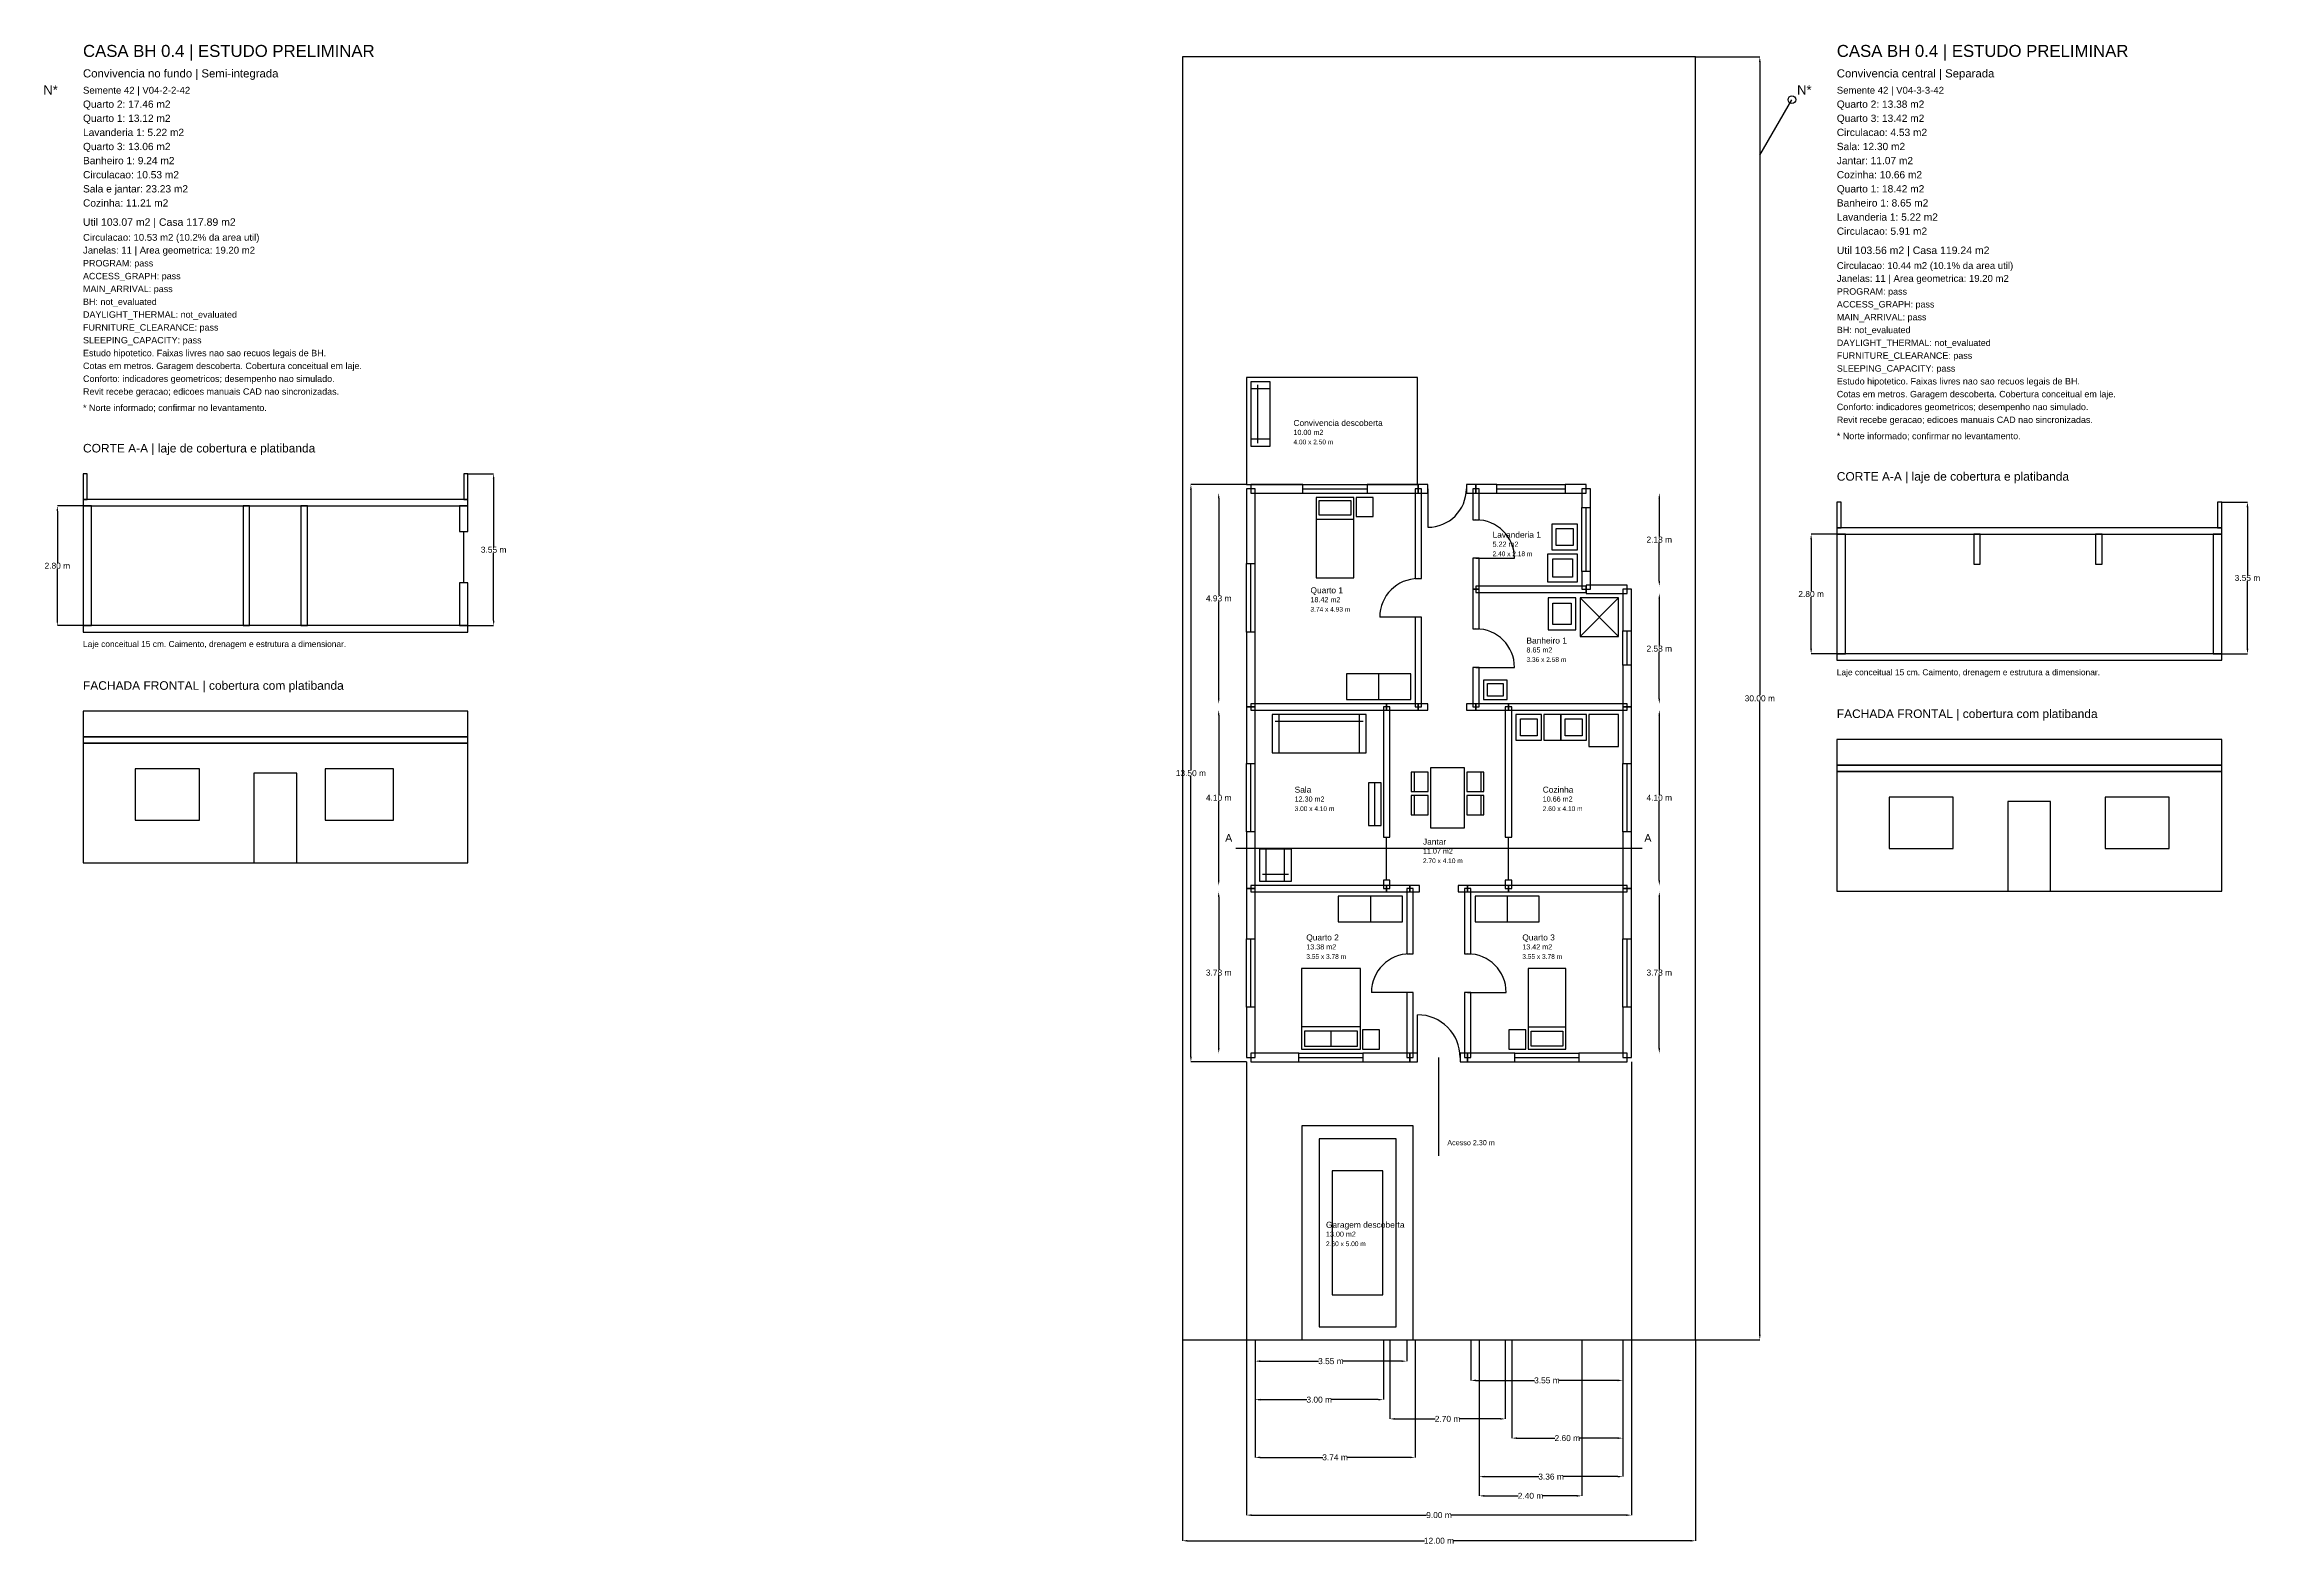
# Model space of a CAD drawing. Header units: millimetres. Extents: x -138 to 107186, y -4909 to 30295.
# Drawn here: x 55395 to 107186, y -4909 to 30295 of the extents above; entities that cross this region are included whole.
import ezdxf

# ---------------------------------------------------------------- set-up
doc = ezdxf.new("R2010")
doc.units = ezdxf.units.MM
doc.header["$MEASUREMENT"] = 0
for name, color, linetype in [('CASA_ACESSO', 4, 'Continuous'), ('CASA_COBERTURA', 2, 'Continuous'), ('CASA_COTAS', 6, 'Continuous'), ('CASA_ESTUDO', 8, 'Continuous'), ('CASA_EXTERNO', 3, 'Continuous'), ('CASA_JANELAS', 4, 'Continuous'), ('CASA_LOTE', 8, 'Continuous'), ('CASA_MOVEIS', 3, 'Continuous'), ('CASA_PAREDES', 7, 'Continuous'), ('CASA_PORTAS', 2, 'Continuous'), ('CASA_TEXTOS', 7, 'Continuous')]:
    doc.layers.add(name, color=color, linetype=linetype)
doc.styles.get("Standard").update_dxf_attribs({"font": 'arial.ttf'})
doc.dimstyles.get("Standard").update_dxf_attribs({"dimtxt": 0.18, "dimasz": 0.18, "dimexe": 0.18, "dimexo": 0.0625, "dimgap": 0.09, "dimtad": 0, "dimtih": 1, "dimtoh": 1, "dimdec": 4, "dimzin": 0, "dimdsep": 46, "dimtxsty": 'Standard', "dimcen": 0.09, "dimadec": 0, "dimazin": 0, "dimtfac": 1, "dimtdec": 4, "dimtofl": 0, "dimtmove": 0, "dimatfit": 3, "dimfxl": 1, "dimtolj": 1, "dimtzin": 0, "dimarcsym": 0})

# ---------------------------------------------------------------- blocks, each defined once
blk = doc.blocks.new('*D33')
at = {"layer": 'CASA_COTAS', "color": 0, "lineweight": -2, "transparency": 16777216}
for p, q in [((56300, 19500), (55700, 19500)), ((55700, 19380), (55700, 18172)), ((55700, 16820), (55700, 18028)), ((56300, 16700), (55700, 16700))]:
    blk.add_line(p, q, dxfattribs=at)
at = {"layer": 'CASA_COTAS', "color": 0, "transparency": 16777216}
for points in [[(55680, 19380), (55720, 19380), (55700, 19500)], [(55680, 16820), (55720, 16820), (55700, 16700)]]:
    blk.add_solid(points, dxfattribs=at)
at = {"layer": 'Defpoints', "color": 0, "transparency": 16777216}
for p in [(55700, 19500), (56300, 19500), (56300, 16700)]:
    blk.add_point(p, dxfattribs=at)
at = {"layer": 'CASA_COTAS', "color": 0, "transparency": 16777216, "insert": (55700, 18100), "char_height": 140, "attachment_point": 5}
blk.add_mtext('\\A1;2.80 m', dxfattribs=at)
blk = doc.blocks.new('*D34')
at = {"layer": 'CASA_COTAS', "color": 0, "lineweight": -2, "transparency": 16777216}
for p, q in [((65300, 20250), (65900, 20250)), ((65900, 20130), (65900, 18547)), ((65900, 16820), (65900, 18403)), ((65300, 16700), (65900, 16700))]:
    blk.add_line(p, q, dxfattribs=at)
at = {"layer": 'CASA_COTAS', "color": 0, "transparency": 16777216}
for points in [[(65880, 20130), (65920, 20130), (65900, 20250)], [(65880, 16820), (65920, 16820), (65900, 16700)]]:
    blk.add_solid(points, dxfattribs=at)
at = {"layer": 'Defpoints', "color": 0, "transparency": 16777216}
for p in [(65300, 20250), (65900, 20250), (65300, 16700)]:
    blk.add_point(p, dxfattribs=at)
at = {"layer": 'CASA_COTAS', "color": 0, "transparency": 16777216, "insert": (65900, 18475), "char_height": 140, "attachment_point": 5}
blk.add_mtext('\\A1;3.55 m', dxfattribs=at)
blk = doc.blocks.new('*D35')
at = {"layer": 'CASA_COTAS', "color": 0, "lineweight": -2, "transparency": 16777216}
for p, q in [((82850, 10475), (82850, 10475)), ((82850, 10355), (82850, 8659)), ((82850, 6820), (82850, 8516)), ((82850, 6700), (82850, 6700))]:
    blk.add_line(p, q, dxfattribs=at)
at = {"layer": 'CASA_COTAS', "color": 0, "transparency": 16777216}
for points in [[(82830, 10355), (82870, 10355), (82850, 10475)], [(82830, 6820), (82870, 6820), (82850, 6700)]]:
    blk.add_solid(points, dxfattribs=at)
at = {"layer": 'Defpoints', "color": 0, "transparency": 16777216}
for p in [(82850, 10475), (82850, 10475), (82850, 6700)]:
    blk.add_point(p, dxfattribs=at)
at = {"layer": 'CASA_COTAS', "color": 0, "transparency": 16777216, "insert": (82850, 8587), "char_height": 140, "attachment_point": 5}
blk.add_mtext('\\A1;3.78 m', dxfattribs=at)
blk = doc.blocks.new('*D36')
at = {"layer": 'CASA_COTAS', "color": 0, "lineweight": -2, "transparency": 16777216}
for p, q in [((93150, 10475), (93150, 10475)), ((93150, 10355), (93150, 8659)), ((93150, 6820), (93150, 8516)), ((93150, 6700), (93150, 6700))]:
    blk.add_line(p, q, dxfattribs=at)
at = {"layer": 'CASA_COTAS', "color": 0, "transparency": 16777216}
for points in [[(93130, 10355), (93170, 10355), (93150, 10475)], [(93130, 6820), (93170, 6820), (93150, 6700)]]:
    blk.add_solid(points, dxfattribs=at)
at = {"layer": 'Defpoints', "color": 0, "transparency": 16777216}
for p in [(93150, 10475), (93150, 10475), (93150, 6700)]:
    blk.add_point(p, dxfattribs=at)
at = {"layer": 'CASA_COTAS', "color": 0, "transparency": 16777216, "insert": (93150, 8587), "char_height": 140, "attachment_point": 5}
blk.add_mtext('\\A1;3.78 m', dxfattribs=at)
blk = doc.blocks.new('*D37')
at = {"layer": 'CASA_COTAS', "color": 0, "lineweight": -2, "transparency": 16777216}
for p, q in [((82850, 14725), (82850, 14725)), ((82850, 14605), (82850, 12747)), ((82850, 10745), (82850, 12603)), ((82850, 10625), (82850, 10625))]:
    blk.add_line(p, q, dxfattribs=at)
at = {"layer": 'CASA_COTAS', "color": 0, "transparency": 16777216}
for points in [[(82830, 14605), (82870, 14605), (82850, 14725)], [(82830, 10745), (82870, 10745), (82850, 10625)]]:
    blk.add_solid(points, dxfattribs=at)
at = {"layer": 'Defpoints', "color": 0, "transparency": 16777216}
for p in [(82850, 14725), (82850, 14725), (82850, 10625)]:
    blk.add_point(p, dxfattribs=at)
at = {"layer": 'CASA_COTAS', "color": 0, "transparency": 16777216, "insert": (82850, 12675), "char_height": 140, "attachment_point": 5}
blk.add_mtext('\\A1;4.10 m', dxfattribs=at)
blk = doc.blocks.new('*D38')
at = {"layer": 'CASA_COTAS', "color": 0, "lineweight": -2, "transparency": 16777216}
for p, q in [((93150, 14725), (93150, 14725)), ((93150, 14605), (93150, 12747)), ((93150, 10745), (93150, 12603)), ((93150, 10625), (93150, 10625))]:
    blk.add_line(p, q, dxfattribs=at)
at = {"layer": 'CASA_COTAS', "color": 0, "transparency": 16777216}
for points in [[(93130, 14605), (93170, 14605), (93150, 14725)], [(93130, 10745), (93170, 10745), (93150, 10625)]]:
    blk.add_solid(points, dxfattribs=at)
at = {"layer": 'Defpoints', "color": 0, "transparency": 16777216}
for p in [(93150, 14725), (93150, 14725), (93150, 10625)]:
    blk.add_point(p, dxfattribs=at)
at = {"layer": 'CASA_COTAS', "color": 0, "transparency": 16777216, "insert": (93150, 12675), "char_height": 140, "attachment_point": 5}
blk.add_mtext('\\A1;4.10 m', dxfattribs=at)
blk = doc.blocks.new('*D39')
at = {"layer": 'CASA_COTAS', "color": 0, "lineweight": -2, "transparency": 16777216}
for p, q in [((93150, 14725), (93150, 14725)), ((93150, 14605), (93150, 12747)), ((93150, 10745), (93150, 12603)), ((93150, 10625), (93150, 10625))]:
    blk.add_line(p, q, dxfattribs=at)
at = {"layer": 'CASA_COTAS', "color": 0, "transparency": 16777216}
for points in [[(93130, 14605), (93170, 14605), (93150, 14725)], [(93130, 10745), (93170, 10745), (93150, 10625)]]:
    blk.add_solid(points, dxfattribs=at)
at = {"layer": 'Defpoints', "color": 0, "transparency": 16777216}
for p in [(93150, 14725), (93150, 14725), (93150, 10625)]:
    blk.add_point(p, dxfattribs=at)
at = {"layer": 'CASA_COTAS', "color": 0, "transparency": 16777216, "insert": (93150, 12675), "char_height": 140, "attachment_point": 5}
blk.add_mtext('\\A1;4.10 m', dxfattribs=at)
blk = doc.blocks.new('*D40')
at = {"layer": 'CASA_COTAS', "color": 0, "lineweight": -2, "transparency": 16777216}
for p, q in [((82850, 19800), (82850, 19800)), ((82850, 19680), (82850, 17409)), ((82850, 14995), (82850, 17266)), ((82850, 14875), (82850, 14875))]:
    blk.add_line(p, q, dxfattribs=at)
at = {"layer": 'CASA_COTAS', "color": 0, "transparency": 16777216}
for points in [[(82830, 19680), (82870, 19680), (82850, 19800)], [(82830, 14995), (82870, 14995), (82850, 14875)]]:
    blk.add_solid(points, dxfattribs=at)
at = {"layer": 'Defpoints', "color": 0, "transparency": 16777216}
for p in [(82850, 19800), (82850, 19800), (82850, 14875)]:
    blk.add_point(p, dxfattribs=at)
at = {"layer": 'CASA_COTAS', "color": 0, "transparency": 16777216, "insert": (82850, 17337), "char_height": 140, "attachment_point": 5}
blk.add_mtext('\\A1;4.93 m', dxfattribs=at)
blk = doc.blocks.new('*D41')
at = {"layer": 'CASA_COTAS', "color": 0, "lineweight": -2, "transparency": 16777216}
for p, q in [((93150, 17450), (93150, 17450)), ((93150, 17330), (93150, 16234)), ((93150, 14995), (93150, 16091)), ((93150, 14875), (93150, 14875))]:
    blk.add_line(p, q, dxfattribs=at)
at = {"layer": 'CASA_COTAS', "color": 0, "transparency": 16777216}
for points in [[(93130, 17330), (93170, 17330), (93150, 17450)], [(93130, 14995), (93170, 14995), (93150, 14875)]]:
    blk.add_solid(points, dxfattribs=at)
at = {"layer": 'Defpoints', "color": 0, "transparency": 16777216}
for p in [(93150, 17450), (93150, 17450), (93150, 14875)]:
    blk.add_point(p, dxfattribs=at)
at = {"layer": 'CASA_COTAS', "color": 0, "transparency": 16777216, "insert": (93150, 16162), "char_height": 140, "attachment_point": 5}
blk.add_mtext('\\A1;2.58 m', dxfattribs=at)
blk = doc.blocks.new('*D42')
at = {"layer": 'CASA_COTAS', "color": 0, "lineweight": -2, "transparency": 16777216}
for p, q in [((93150, 19800), (93150, 19800)), ((93150, 19680), (93150, 18784)), ((93150, 17745), (93150, 18641)), ((93150, 17625), (93150, 17625))]:
    blk.add_line(p, q, dxfattribs=at)
at = {"layer": 'CASA_COTAS', "color": 0, "transparency": 16777216}
for points in [[(93130, 19680), (93170, 19680), (93150, 19800)], [(93130, 17745), (93170, 17745), (93150, 17625)]]:
    blk.add_solid(points, dxfattribs=at)
at = {"layer": 'Defpoints', "color": 0, "transparency": 16777216}
for p in [(93150, 19800), (93150, 19800), (93150, 17625)]:
    blk.add_point(p, dxfattribs=at)
at = {"layer": 'CASA_COTAS', "color": 0, "transparency": 16777216, "insert": (93150, 18712), "char_height": 140, "attachment_point": 5}
blk.add_mtext('\\A1;2.18 m', dxfattribs=at)
blk = doc.blocks.new('*D43')
at = {"layer": 'CASA_COTAS', "color": 0, "lineweight": -2, "transparency": 16777216}
for p, q in [((83700, 0), (83700, -500)), ((83820, -500), (85184, -500)), ((87125, -500), (85761, -500)), ((87245, 0), (87245, -500))]:
    blk.add_line(p, q, dxfattribs=at)
at = {"layer": 'CASA_COTAS', "color": 0, "transparency": 16777216}
for points in [[(83820, -480), (83820, -520), (83700, -500)], [(87125, -480), (87125, -520), (87245, -500)]]:
    blk.add_solid(points, dxfattribs=at)
at = {"layer": 'Defpoints', "color": 0, "transparency": 16777216}
for p in [(83700, 0), (87245, 0), (87245, -500)]:
    blk.add_point(p, dxfattribs=at)
at = {"layer": 'CASA_COTAS', "color": 0, "transparency": 16777216, "insert": (85473, -500), "char_height": 140, "attachment_point": 5}
blk.add_mtext('\\A1;3.55 m', dxfattribs=at)
blk = doc.blocks.new('*D44')
at = {"layer": 'CASA_COTAS', "color": 0, "lineweight": -2, "transparency": 16777216}
for p, q in [((88745, 0), (88745, -950)), ((92300, 0), (92300, -950)), ((88865, -950), (90234, -950)), ((92180, -950), (90811, -950))]:
    blk.add_line(p, q, dxfattribs=at)
at = {"layer": 'CASA_COTAS', "color": 0, "transparency": 16777216}
for points in [[(88865, -930), (88865, -970), (88745, -950)], [(92180, -930), (92180, -970), (92300, -950)]]:
    blk.add_solid(points, dxfattribs=at)
at = {"layer": 'Defpoints', "color": 0, "transparency": 16777216}
for p in [(88745, 0), (92300, 0), (92300, -950)]:
    blk.add_point(p, dxfattribs=at)
at = {"layer": 'CASA_COTAS', "color": 0, "transparency": 16777216, "insert": (90523, -950), "char_height": 140, "attachment_point": 5}
blk.add_mtext('\\A1;3.55 m', dxfattribs=at)
blk = doc.blocks.new('*D45')
at = {"layer": 'CASA_COTAS', "color": 0, "lineweight": -2, "transparency": 16777216}
for p, q in [((83700, 0), (83700, -1400)), ((86700, 0), (86700, -1400)), ((83820, -1400), (84911, -1400)), ((86580, -1400), (85489, -1400))]:
    blk.add_line(p, q, dxfattribs=at)
at = {"layer": 'CASA_COTAS', "color": 0, "transparency": 16777216}
for points in [[(83820, -1380), (83820, -1420), (83700, -1400)], [(86580, -1380), (86580, -1420), (86700, -1400)]]:
    blk.add_solid(points, dxfattribs=at)
at = {"layer": 'Defpoints', "color": 0, "transparency": 16777216}
for p in [(83700, 0), (86700, 0), (86700, -1400)]:
    blk.add_point(p, dxfattribs=at)
at = {"layer": 'CASA_COTAS', "color": 0, "transparency": 16777216, "insert": (85200, -1400), "char_height": 140, "attachment_point": 5}
blk.add_mtext('\\A1;3.00 m', dxfattribs=at)
blk = doc.blocks.new('*D46')
at = {"layer": 'CASA_COTAS', "color": 0, "lineweight": -2, "transparency": 16777216}
for p, q in [((86850, 0), (86850, -1850)), ((89550, 0), (89550, -1850)), ((86970, -1850), (87910, -1850)), ((89430, -1850), (88490, -1850))]:
    blk.add_line(p, q, dxfattribs=at)
at = {"layer": 'CASA_COTAS', "color": 0, "transparency": 16777216}
for points in [[(86970, -1830), (86970, -1870), (86850, -1850)], [(89430, -1830), (89430, -1870), (89550, -1850)]]:
    blk.add_solid(points, dxfattribs=at)
at = {"layer": 'Defpoints', "color": 0, "transparency": 16777216}
for p in [(86850, 0), (89550, 0), (89550, -1850)]:
    blk.add_point(p, dxfattribs=at)
at = {"layer": 'CASA_COTAS', "color": 0, "transparency": 16777216, "insert": (88200, -1850), "char_height": 140, "attachment_point": 5}
blk.add_mtext('\\A1;2.70 m', dxfattribs=at)
blk = doc.blocks.new('*D47')
at = {"layer": 'CASA_COTAS', "color": 0, "lineweight": -2, "transparency": 16777216}
for p, q in [((89700, 0), (89700, -2300)), ((92300, 0), (92300, -2300)), ((89820, -2300), (90710, -2300)), ((92180, -2300), (91290, -2300))]:
    blk.add_line(p, q, dxfattribs=at)
at = {"layer": 'CASA_COTAS', "color": 0, "transparency": 16777216}
for points in [[(89820, -2280), (89820, -2320), (89700, -2300)], [(92180, -2280), (92180, -2320), (92300, -2300)]]:
    blk.add_solid(points, dxfattribs=at)
at = {"layer": 'Defpoints', "color": 0, "transparency": 16777216}
for p in [(89700, 0), (92300, 0), (92300, -2300)]:
    blk.add_point(p, dxfattribs=at)
at = {"layer": 'CASA_COTAS', "color": 0, "transparency": 16777216, "insert": (91000, -2300), "char_height": 140, "attachment_point": 5}
blk.add_mtext('\\A1;2.60 m', dxfattribs=at)
blk = doc.blocks.new('*D48')
at = {"layer": 'CASA_COTAS', "color": 0, "lineweight": -2, "transparency": 16777216}
for p, q in [((83700, 0), (83700, -2750)), ((87440, 0), (87440, -2750)), ((83820, -2750), (85281, -2750)), ((87320, -2750), (85859, -2750))]:
    blk.add_line(p, q, dxfattribs=at)
at = {"layer": 'CASA_COTAS', "color": 0, "transparency": 16777216}
for points in [[(83820, -2730), (83820, -2770), (83700, -2750)], [(87320, -2730), (87320, -2770), (87440, -2750)]]:
    blk.add_solid(points, dxfattribs=at)
at = {"layer": 'Defpoints', "color": 0, "transparency": 16777216}
for p in [(83700, 0), (87440, 0), (87440, -2750)]:
    blk.add_point(p, dxfattribs=at)
at = {"layer": 'CASA_COTAS', "color": 0, "transparency": 16777216, "insert": (85570, -2750), "char_height": 140, "attachment_point": 5}
blk.add_mtext('\\A1;3.74 m', dxfattribs=at)
blk = doc.blocks.new('*D49')
at = {"layer": 'CASA_COTAS', "color": 0, "lineweight": -2, "transparency": 16777216}
for p, q in [((88940, 0), (88940, -3200)), ((92300, 0), (92300, -3200)), ((89060, -3200), (90331, -3200)), ((92180, -3200), (90909, -3200))]:
    blk.add_line(p, q, dxfattribs=at)
at = {"layer": 'CASA_COTAS', "color": 0, "transparency": 16777216}
for points in [[(89060, -3180), (89060, -3220), (88940, -3200)], [(92180, -3180), (92180, -3220), (92300, -3200)]]:
    blk.add_solid(points, dxfattribs=at)
at = {"layer": 'Defpoints', "color": 0, "transparency": 16777216}
for p in [(88940, 0), (92300, 0), (92300, -3200)]:
    blk.add_point(p, dxfattribs=at)
at = {"layer": 'CASA_COTAS', "color": 0, "transparency": 16777216, "insert": (90620, -3200), "char_height": 140, "attachment_point": 5}
blk.add_mtext('\\A1;3.36 m', dxfattribs=at)
blk = doc.blocks.new('*D50')
at = {"layer": 'CASA_COTAS', "color": 0, "lineweight": -2, "transparency": 16777216}
for p, q in [((88940, 0), (88940, -3650)), ((91340, 0), (91340, -3650)), ((89060, -3650), (89850, -3650)), ((91220, -3650), (90430, -3650))]:
    blk.add_line(p, q, dxfattribs=at)
at = {"layer": 'CASA_COTAS', "color": 0, "transparency": 16777216}
for points in [[(89060, -3630), (89060, -3670), (88940, -3650)], [(91220, -3630), (91220, -3670), (91340, -3650)]]:
    blk.add_solid(points, dxfattribs=at)
at = {"layer": 'Defpoints', "color": 0, "transparency": 16777216}
for p in [(88940, 0), (91340, 0), (91340, -3650)]:
    blk.add_point(p, dxfattribs=at)
at = {"layer": 'CASA_COTAS', "color": 0, "transparency": 16777216, "insert": (90140, -3650), "char_height": 140, "attachment_point": 5}
blk.add_mtext('\\A1;2.40 m', dxfattribs=at)
blk = doc.blocks.new('*D51')
at = {"layer": 'CASA_COTAS', "color": 0, "lineweight": -2, "transparency": 16777216}
for p, q in [((83500, 6500), (83500, -4100)), ((92500, 6500), (92500, -4100)), ((83620, -4100), (87711, -4100)), ((92380, -4100), (88289, -4100))]:
    blk.add_line(p, q, dxfattribs=at)
at = {"layer": 'CASA_COTAS', "color": 0, "transparency": 16777216}
for points in [[(83620, -4080), (83620, -4120), (83500, -4100)], [(92380, -4080), (92380, -4120), (92500, -4100)]]:
    blk.add_solid(points, dxfattribs=at)
at = {"layer": 'Defpoints', "color": 0, "transparency": 16777216}
for p in [(83500, 6500), (92500, 6500), (92500, -4100)]:
    blk.add_point(p, dxfattribs=at)
at = {"layer": 'CASA_COTAS', "color": 0, "transparency": 16777216, "insert": (88000, -4100), "char_height": 140, "attachment_point": 5}
blk.add_mtext('\\A1;9.00 m', dxfattribs=at)
blk = doc.blocks.new('*D52')
at = {"layer": 'CASA_COTAS', "color": 0, "lineweight": -2, "transparency": 16777216}
for p, q in [((83500, 20000), (82200, 20000)), ((82200, 19880), (82200, 13322)), ((82200, 6620), (82200, 13178)), ((83500, 6500), (82200, 6500))]:
    blk.add_line(p, q, dxfattribs=at)
at = {"layer": 'CASA_COTAS', "color": 0, "transparency": 16777216}
for points in [[(82180, 19880), (82220, 19880), (82200, 20000)], [(82180, 6620), (82220, 6620), (82200, 6500)]]:
    blk.add_solid(points, dxfattribs=at)
at = {"layer": 'Defpoints', "color": 0, "transparency": 16777216}
for p in [(82200, 20000), (83500, 20000), (83500, 6500)]:
    blk.add_point(p, dxfattribs=at)
at = {"layer": 'CASA_COTAS', "color": 0, "transparency": 16777216, "insert": (82200, 13250), "char_height": 140, "attachment_point": 5}
blk.add_mtext('\\A1;13.50 m', dxfattribs=at)
blk = doc.blocks.new('*D53')
at = {"layer": 'CASA_COTAS', "color": 0, "lineweight": -2, "transparency": 16777216}
for p, q in [((82000, 0), (82000, -4700)), ((94000, 0), (94000, -4700)), ((82120, -4700), (87664, -4700)), ((93880, -4700), (88336, -4700))]:
    blk.add_line(p, q, dxfattribs=at)
at = {"layer": 'CASA_COTAS', "color": 0, "transparency": 16777216}
for points in [[(82120, -4680), (82120, -4720), (82000, -4700)], [(93880, -4680), (93880, -4720), (94000, -4700)]]:
    blk.add_solid(points, dxfattribs=at)
at = {"layer": 'Defpoints', "color": 0, "transparency": 16777216}
for p in [(82000, 0), (94000, 0), (94000, -4700)]:
    blk.add_point(p, dxfattribs=at)
at = {"layer": 'CASA_COTAS', "color": 0, "transparency": 16777216, "insert": (88000, -4700), "char_height": 140, "attachment_point": 5}
blk.add_mtext('\\A1;12.00 m', dxfattribs=at)
blk = doc.blocks.new('*D54')
at = {"layer": 'CASA_COTAS', "color": 0, "lineweight": -2, "transparency": 16777216}
for p, q in [((94000, 30000), (95500, 30000)), ((95500, 29880), (95500, 15072)), ((95500, 120), (95500, 14928)), ((94000, 0), (95500, 0))]:
    blk.add_line(p, q, dxfattribs=at)
at = {"layer": 'CASA_COTAS', "color": 0, "transparency": 16777216}
for points in [[(95480, 29880), (95520, 29880), (95500, 30000)], [(95480, 120), (95520, 120), (95500, 0)]]:
    blk.add_solid(points, dxfattribs=at)
at = {"layer": 'Defpoints', "color": 0, "transparency": 16777216}
for p in [(94000, 30000), (95500, 30000), (94000, 0)]:
    blk.add_point(p, dxfattribs=at)
at = {"layer": 'CASA_COTAS', "color": 0, "transparency": 16777216, "insert": (95500, 15000), "char_height": 140, "attachment_point": 5}
blk.add_mtext('\\A1;30.00 m', dxfattribs=at)
blk = doc.blocks.new('*D55')
at = {"layer": 'CASA_COTAS', "color": 0, "lineweight": -2, "transparency": 16777216}
for p, q in [((97300, 18840), (96700, 18840)), ((96700, 18720), (96700, 17512)), ((96700, 16160), (96700, 17368)), ((97300, 16040), (96700, 16040))]:
    blk.add_line(p, q, dxfattribs=at)
at = {"layer": 'CASA_COTAS', "color": 0, "transparency": 16777216}
for points in [[(96680, 18720), (96720, 18720), (96700, 18840)], [(96680, 16160), (96720, 16160), (96700, 16040)]]:
    blk.add_solid(points, dxfattribs=at)
at = {"layer": 'Defpoints', "color": 0, "transparency": 16777216}
for p in [(96700, 18840), (97300, 18840), (97300, 16040)]:
    blk.add_point(p, dxfattribs=at)
at = {"layer": 'CASA_COTAS', "color": 0, "transparency": 16777216, "insert": (96700, 17440), "char_height": 140, "attachment_point": 5}
blk.add_mtext('\\A1;2.80 m', dxfattribs=at)
blk = doc.blocks.new('*D56')
at = {"layer": 'CASA_COTAS', "color": 0, "lineweight": -2, "transparency": 16777216}
for p, q in [((106300, 19590), (106900, 19590)), ((106900, 19470), (106900, 17887)), ((106900, 16160), (106900, 17743)), ((106300, 16040), (106900, 16040))]:
    blk.add_line(p, q, dxfattribs=at)
at = {"layer": 'CASA_COTAS', "color": 0, "transparency": 16777216}
for points in [[(106880, 19470), (106920, 19470), (106900, 19590)], [(106880, 16160), (106920, 16160), (106900, 16040)]]:
    blk.add_solid(points, dxfattribs=at)
at = {"layer": 'Defpoints', "color": 0, "transparency": 16777216}
for p in [(106300, 19590), (106900, 19590), (106300, 16040)]:
    blk.add_point(p, dxfattribs=at)
at = {"layer": 'CASA_COTAS', "color": 0, "transparency": 16777216, "insert": (106900, 17815), "char_height": 140, "attachment_point": 5}
blk.add_mtext('\\A1;3.55 m', dxfattribs=at)

msp = doc.modelspace()

# ---------------------------------------------------------------- linework, layer by layer
at = {"layer": 'CASA_ACESSO'}
msp.add_lwpolyline([(87995.189, 4300), (87995.189, 5900), (87995.189, 5900), (87995.189, 6600)], dxfattribs=at)
at = {"layer": 'CASA_COBERTURA'}
for points in [[(56300, 19650), (56400, 19650), (56400, 20250), (56300, 20250)], [(65200, 19650), (65300, 19650), (65300, 20250), (65200, 20250)], [(56300, 19500), (65300, 19500), (65300, 19650), (56300, 19650)], [(97300, 18990), (97400, 18990), (97400, 19590), (97300, 19590)], [(106200, 18990), (106300, 18990), (106300, 19590), (106200, 19590)], [(97300, 18840), (106300, 18840), (106300, 18990), (97300, 18990)], [(56300, 14100), (65300, 14100), (65300, 14700), (56300, 14700)], [(56300, 13950), (65300, 13950), (65300, 14100), (56300, 14100)], [(97300, 13440), (106300, 13440), (106300, 14040), (97300, 14040)], [(97300, 13290), (106300, 13290), (106300, 13440), (97300, 13440)]]:
    msp.add_lwpolyline(points, close=True, dxfattribs=at)
at = {"layer": 'CASA_ESTUDO'}
for p, q in [((95500, 27700), (96250, 28999.038)), ((83250, 11495), (92750, 11495))]:
    msp.add_line(p, q, dxfattribs=at)
for points in [[(56300, 16700), (56500, 16700), (56500, 19500), (56300, 19500)], [(60045.189, 16700), (60195.189, 16700), (60195.189, 19500), (60045.189, 19500)], [(61395.189, 16700), (61545.189, 16700), (61545.189, 19500), (61395.189, 19500)], [(65100, 18900), (65300, 18900), (65300, 19500), (65100, 19500)], [(97300, 16040), (97500, 16040), (97500, 18840), (97300, 18840)], [(100500, 18140), (100650, 18140), (100650, 18840), (100500, 18840)], [(103350, 18140), (103500, 18140), (103500, 18840), (103350, 18840)], [(106100, 16040), (106300, 16040), (106300, 18840), (106100, 18840)], [(65100, 16700), (65300, 16700), (65300, 17700), (65100, 17700)], [(56300, 16550), (65300, 16550), (65300, 16700), (56300, 16700)], [(97300, 15890), (106300, 15890), (106300, 16040), (97300, 16040)], [(56300, 11150), (65300, 11150), (65300, 13950), (56300, 13950)], [(57522.594, 12150), (59022.594, 12150), (59022.594, 13350), (57522.594, 13350)], [(60295.189, 11150), (61295.189, 11150), (61295.189, 13250), (60295.189, 13250)], [(61957.689, 12150), (63557.689, 12150), (63557.689, 13350), (61957.689, 13350)], [(97300, 10490), (106300, 10490), (106300, 13290), (97300, 13290)], [(98522.594, 11490), (100022.594, 11490), (100022.594, 12690), (98522.594, 12690)], [(101295.189, 10490), (102295.189, 10490), (102295.189, 12590), (101295.189, 12590)], [(103572.594, 11490), (105072.594, 11490), (105072.594, 12690), (103572.594, 12690)]]:
    msp.add_lwpolyline(points, close=True, dxfattribs=at)
msp.add_circle((96250, 28999.038), 90, dxfattribs=at)
at = {"layer": 'CASA_EXTERNO'}
for points in [[(83500, 20000), (87500, 20000), (87500, 22500), (83500, 22500)], [(84795.189, 0), (87395.189, 0), (87395.189, 5000), (84795.189, 5000)]]:
    msp.add_lwpolyline(points, close=True, dxfattribs=at)
at = {"layer": 'CASA_JANELAS'}
for p, q in [((84819.95, 20000), (86319.95, 20000)), ((84819.95, 19900), (86319.95, 19900)), ((84819.95, 19800), (86319.95, 19800)), ((89352.4, 20000), (90952.4, 20000)), ((89352.4, 19900), (90952.4, 19900)), ((89352.4, 19800), (90952.4, 19800)), ((91339.9, 17962.5), (91339.9, 19462.5)), ((91439.9, 17962.5), (91439.9, 19462.5)), ((91539.9, 17962.5), (91539.9, 19462.5)), ((65200, 17700), (65200, 18900)), ((83500, 16550), (83500, 18150)), ((83600, 16550), (83600, 18150)), ((83700, 16550), (83700, 18150)), ((92300, 15775), (92300, 16575)), ((92400, 15775), (92400, 16575)), ((92500, 15775), (92500, 16575)), ((83500, 11875), (83500, 13475)), ((83600, 11875), (83600, 13475)), ((83700, 11875), (83700, 13475)), ((92300, 11875), (92300, 13475)), ((92400, 11875), (92400, 13475)), ((92500, 11875), (92500, 13475)), ((83500, 7775), (83500, 9375)), ((83600, 7775), (83600, 9375)), ((83700, 7775), (83700, 9375)), ((92300, 7775), (92300, 9375)), ((92400, 7775), (92400, 9375)), ((92500, 7775), (92500, 9375)), ((84722.594, 6700), (86222.594, 6700)), ((84722.594, 6600), (86222.594, 6600)), ((84722.594, 6500), (86222.594, 6500)), ((89772.594, 6700), (91272.594, 6700)), ((89772.594, 6600), (91272.594, 6600)), ((89772.594, 6500), (91272.594, 6500))]:
    msp.add_line(p, q, dxfattribs=at)
at = {"layer": 'CASA_LOTE'}
msp.add_lwpolyline([(82000, 0), (94000, 0), (94000, 30000), (82000, 30000)], close=True, dxfattribs=at)
at = {"layer": 'CASA_MOVEIS'}
msp.add_line((86500, 12025), (86500, 13025), dxfattribs=at)
for points in [[(83600, 20900), (84050, 20900), (84050, 22400), (83600, 22400)], [(85129.95, 17820), (86009.95, 17820), (86009.95, 19700), (85129.95, 19700)], [(86059.95, 19250), (86459.95, 19250), (86459.95, 19700), (86059.95, 19700)], [(90639.9, 18475), (91239.9, 18475), (91239.9, 19075), (90639.9, 19075)], [(90539.9, 17725), (91239.9, 17725), (91239.9, 18375), (90539.9, 18375)], [(90550, 16600), (91200, 16600), (91200, 17350), (90550, 17350)], [(91300, 16450), (92200, 16450), (92200, 17350), (91300, 17350)], [(85839.9, 14975), (87339.9, 14975), (87339.9, 15575), (85839.9, 15575)], [(89039.9, 14975), (89589.9, 14975), (89589.9, 15425), (89039.9, 15425)], [(84100, 13725), (86300, 13725), (86300, 14625), (84100, 14625)], [(89800, 14025), (90400, 14025), (90400, 14625), (89800, 14625)], [(90450, 14025), (90850, 14025), (90850, 14625), (90450, 14625)], [(90850, 14025), (91450, 14025), (91450, 14625), (90850, 14625)], [(91500, 13875), (92200, 13875), (92200, 14625), (91500, 14625)], [(86350, 12025), (86650, 12025), (86650, 13025), (86350, 13025)], [(87350, 12825), (87750, 12825), (87750, 13275), (87350, 13275)], [(87800, 11975), (88600, 11975), (88600, 13375), (87800, 13375)], [(88650, 12825), (89050, 12825), (89050, 13275), (88650, 13275)], [(87350, 12275), (87750, 12275), (87750, 12725), (87350, 12725)], [(88650, 12275), (89050, 12275), (89050, 12725), (88650, 12725)], [(83800, 10725), (84550, 10725), (84550, 11475), (83800, 11475)], [(85645.189, 9775), (87145.189, 9775), (87145.189, 10375), (85645.189, 10375)], [(88845.189, 9775), (90345.189, 9775), (90345.189, 10375), (88845.189, 10375)], [(84782.594, 6800), (86162.594, 6800), (86162.594, 8680), (84782.594, 8680)], [(90082.594, 6800), (90962.594, 6800), (90962.594, 8680), (90082.594, 8680)], [(86212.594, 6800), (86612.594, 6800), (86612.594, 7250), (86212.594, 7250)], [(89632.594, 6800), (90032.594, 6800), (90032.594, 7250), (89632.594, 7250)], [(85195.189, 300), (86995.189, 300), (86995.189, 4700), (85195.189, 4700)]]:
    msp.add_lwpolyline(points, close=True, dxfattribs=at)
for points in [[(83760, 22330), (83760, 20970)], [(84050, 22240), (83600, 22240)], [(84050, 21060), (83600, 21060)], [(86009.95, 19180), (85129.95, 19180)], [(85939.95, 19280), (85199.95, 19280), (85199.95, 19630), (85939.95, 19630), (85939.95, 19280)], [(90741.9, 18577), (90741.9, 18973), (91137.9, 18973), (91137.9, 18577), (90741.9, 18577)], [(90658.9, 17835.5), (90658.9, 18264.5), (91120.9, 18264.5), (91120.9, 17835.5), (90658.9, 17835.5)], [(91089.5, 16727.5), (90660.5, 16727.5), (90660.5, 17222.5), (91089.5, 17222.5), (91089.5, 16727.5)], [(92200, 16450), (91300, 17350)], [(92200, 17350), (91300, 16450)], [(86589.9, 14975), (86589.9, 15575)], [(89496.4, 15051.5), (89133.4, 15051.5), (89133.4, 15348.5), (89496.4, 15348.5), (89496.4, 15051.5)], [(84260, 13725), (84260, 14625)], [(86140, 13725), (86140, 14625)], [(90298, 14127), (89902, 14127), (89902, 14523), (90298, 14523), (90298, 14127)], [(91348, 14127), (90952, 14127), (90952, 14523), (91348, 14523), (91348, 14127)], [(84170, 14465), (86230, 14465)], [(87420, 13275), (87420, 12825)], [(88980, 13275), (88980, 12825)], [(87420, 12725), (87420, 12275)], [(88980, 12725), (88980, 12275)], [(83960, 10725), (83960, 11475)], [(84390, 10725), (84390, 11475)], [(83870, 10885), (84480, 10885)], [(86395.189, 10375), (86395.189, 9775)], [(89595.189, 10375), (89595.189, 9775)], [(86162.594, 7320), (84782.594, 7320)], [(90082.594, 7320), (90962.594, 7320)], [(86092.594, 7220), (84852.594, 7220), (84852.594, 6870), (86092.594, 6870), (86092.594, 7220)], [(85472.594, 7220), (85472.594, 6870)], [(90152.594, 7220), (90892.594, 7220), (90892.594, 6870), (90152.594, 6870), (90152.594, 7220)], [(86689.189, 3952), (85501.189, 3952), (85501.189, 1048), (86689.189, 1048), (86689.189, 3952)]]:
    msp.add_lwpolyline(points, dxfattribs=at)
at = {"layer": 'CASA_PAREDES'}
for points in [[(83500, 18150), (83700, 18150), (83700, 19900), (83500, 19900)], [(83600, 19800), (84819.95, 19800), (84819.95, 20000), (83600, 20000)], [(86319.95, 19800), (87514.9, 19800), (87514.9, 20000), (86319.95, 20000)], [(87439.9, 17800), (87589.9, 17800), (87589.9, 19900), (87439.9, 19900)], [(87514.9, 19800), (87739.9, 19800), (87739.9, 20000), (87514.9, 20000)], [(88639.9, 19800), (88864.9, 19800), (88864.9, 20000), (88639.9, 20000)], [(88789.9, 19175), (88939.9, 19175), (88939.9, 19900), (88789.9, 19900)], [(88864.9, 19800), (89352.4, 19800), (89352.4, 20000), (88864.9, 20000)], [(90952.4, 19800), (91439.9, 19800), (91439.9, 20000), (90952.4, 20000)], [(91339.9, 19462.5), (91539.9, 19462.5), (91539.9, 19900), (91339.9, 19900)], [(88789.9, 17550), (88939.9, 17550), (88939.9, 18275), (88789.9, 18275)], [(88864.9, 17475), (91439.9, 17475), (91439.9, 17625), (88864.9, 17625)], [(91339.9, 17550), (91539.9, 17550), (91539.9, 17962.5), (91339.9, 17962.5)], [(91439.9, 17450), (92400, 17450), (92400, 17650), (91439.9, 17650)], [(88789.9, 16625), (88939.9, 16625), (88939.9, 17550), (88789.9, 17550)], [(92300, 16575), (92500, 16575), (92500, 17550), (92300, 17550)], [(87439.9, 14800), (87589.9, 14800), (87589.9, 16900), (87439.9, 16900)], [(83500, 14800), (83700, 14800), (83700, 16550), (83500, 16550)], [(88789.9, 14800), (88939.9, 14800), (88939.9, 15725), (88789.9, 15725)], [(92300, 14800), (92500, 14800), (92500, 15775), (92300, 15775)], [(83500, 13475), (83700, 13475), (83700, 14800), (83500, 14800)], [(83600, 14725), (86775, 14725), (86775, 14875), (83600, 14875)], [(86700, 11750), (86850, 11750), (86850, 14800), (86700, 14800)], [(86775, 14725), (87514.9, 14725), (87514.9, 14875), (86775, 14875)], [(87514.9, 14725), (87739.9, 14725), (87739.9, 14875), (87514.9, 14875)], [(88639.9, 14725), (88864.9, 14725), (88864.9, 14875), (88639.9, 14875)], [(88864.9, 14725), (89625, 14725), (89625, 14875), (88864.9, 14875)], [(89550, 11750), (89700, 11750), (89700, 14800), (89550, 14800)], [(89625, 14725), (92400, 14725), (92400, 14875), (89625, 14875)], [(92300, 13475), (92500, 13475), (92500, 14800), (92300, 14800)], [(83500, 10550), (83700, 10550), (83700, 11875), (83500, 11875)], [(92300, 10550), (92500, 10550), (92500, 11875), (92300, 11875)], [(83500, 9375), (83700, 9375), (83700, 10550), (83500, 10550)], [(83600, 10475), (86775, 10475), (86775, 10625), (83600, 10625)], [(86700, 10550), (86850, 10550), (86850, 10750), (86700, 10750)], [(86775, 10475), (87320.189, 10475), (87320.189, 10625), (86775, 10625)], [(87245.189, 9025), (87395.189, 9025), (87395.189, 10550), (87245.189, 10550)], [(87320.189, 10475), (87545.189, 10475), (87545.189, 10625), (87320.189, 10625)], [(88445.189, 10475), (88670.189, 10475), (88670.189, 10625), (88445.189, 10625)], [(88595.189, 9025), (88745.189, 9025), (88745.189, 10550), (88595.189, 10550)], [(88670.189, 10475), (89625, 10475), (89625, 10625), (88670.189, 10625)], [(89550, 10550), (89700, 10550), (89700, 10750), (89550, 10750)], [(89625, 10475), (92400, 10475), (92400, 10625), (89625, 10625)], [(92300, 9375), (92500, 9375), (92500, 10550), (92300, 10550)], [(83500, 6600), (83700, 6600), (83700, 7775), (83500, 7775)], [(87245.189, 6600), (87395.189, 6600), (87395.189, 8125), (87245.189, 8125)], [(88595.189, 6600), (88745.189, 6600), (88745.189, 8125), (88595.189, 8125)], [(92300, 6600), (92500, 6600), (92500, 7775), (92300, 7775)], [(83600, 6500), (84722.594, 6500), (84722.594, 6700), (83600, 6700)], [(86222.594, 6500), (87320.189, 6500), (87320.189, 6700), (86222.594, 6700)], [(87320.189, 6500), (87495.189, 6500), (87495.189, 6700), (87320.189, 6700)], [(88495.189, 6500), (88670.189, 6500), (88670.189, 6700), (88495.189, 6700)], [(88670.189, 6500), (89772.594, 6500), (89772.594, 6700), (88670.189, 6700)], [(91272.594, 6500), (92400, 6500), (92400, 6700), (91272.594, 6700)]]:
    msp.add_lwpolyline(points, close=True, dxfattribs=at)
at = {"layer": 'CASA_PORTAS'}
for p, q in [((87739.9, 19900), (87739.9, 19000)), ((88864.9, 18275), (89764.9, 18275)), ((87514.9, 16900), (86614.9, 16900)), ((88864.9, 15725), (89764.9, 15725)), ((86775, 10750), (86775, 11750)), ((89625, 10750), (89625, 11750)), ((87320.189, 8125), (86420.189, 8125)), ((88670.189, 8125), (89570.189, 8125)), ((87495.189, 6600), (87495.189, 7600))]:
    msp.add_line(p, q, dxfattribs=at)
for centre, radius, start, end in [((87739.9, 19900), 900, 270, 0), ((88864.9, 18275), 900, 0, 90), ((87514.9, 16900), 900, 90, 180), ((88864.9, 15725), 900, 0, 90), ((87320.189, 8125), 900, 90, 180), ((88670.189, 8125), 900, 0, 90), ((87495.189, 6600), 1000, 0, 90)]:
    msp.add_arc(centre, radius, start, end, dxfattribs=at)

# ---------------------------------------------------------------- texts
at = {"layer": 'CASA_TEXTOS'}
for s, height, p in [('CASA BH 0.4 | ESTUDO PRELIMINAR', 280, (56300, 30000)), ('CASA BH 0.4 | ESTUDO PRELIMINAR', 280, (97300, 30000)), ('Convivencia no fundo | Semi-integrada', 190, (56300, 29520)), ('Convivencia central | Separada', 190, (97300, 29520)), ('N*', 220, (55370, 29119.038)), ('Semente 42 | V04-2-2-42', 160, (56300, 29140)), ('N*', 220, (96370, 29119.038)), ('Semente 42 | V04-3-3-42', 160, (97300, 29140)), ('Quarto 2: 17.46 m2', 170, (56300, 28810)), ('Quarto 1: 13.12 m2', 170, (56300, 28480)), ('Quarto 2: 13.38 m2', 170, (97300, 28810)), ('Quarto 3: 13.42 m2', 170, (97300, 28480)), ('Quarto 3: 13.06 m2', 170, (56300, 27820)), ('Lavanderia 1: 5.22 m2', 170, (56300, 28150)), ('Sala: 12.30 m2', 170, (97300, 27820)), ('Circulacao: 4.53 m2', 170, (97300, 28150)), ('Banheiro 1: 9.24 m2', 170, (56300, 27490)), ('Jantar: 11.07 m2', 170, (97300, 27490)), ('Sala e jantar: 23.23 m2', 170, (56300, 26830)), ('Circulacao: 10.53 m2', 170, (56300, 27160)), ('Quarto 1: 18.42 m2', 170, (97300, 26830)), ('Cozinha: 10.66 m2', 170, (97300, 27160)), ('Cozinha: 11.21 m2', 170, (56300, 26500)), ('Banheiro 1: 8.65 m2', 170, (97300, 26500)), ('Util 103.07 m2 | Casa 117.89 m2', 175, (56300, 26050)), ('Circulacao: 5.91 m2', 170, (97300, 25840)), ('Lavanderia 1: 5.22 m2', 170, (97300, 26170)), ('Janelas: 11 | Area geometrica: 19.20 m2', 160, (56300, 25400)), ('Circulacao: 10.53 m2 (10.2% da area util)', 160, (56300, 25700)), ('Util 103.56 m2 | Casa 119.24 m2', 175, (97300, 25390)), ('ACCESS_GRAPH: pass', 150, (56300, 24800)), ('PROGRAM: pass', 150, (56300, 25100)), ('Janelas: 11 | Area geometrica: 19.20 m2', 160, (97300, 24740)), ('Circulacao: 10.44 m2 (10.1% da area util)', 160, (97300, 25040)), ('MAIN_ARRIVAL: pass', 150, (56300, 24500)), ('BH: not_evaluated', 150, (56300, 24200)), ('PROGRAM: pass', 150, (97300, 24440)), ('DAYLIGHT_THERMAL: not_evaluated', 150, (56300, 23900)), ('ACCESS_GRAPH: pass', 150, (97300, 24140)), ('MAIN_ARRIVAL: pass', 150, (97300, 23840)), ('SLEEPING_CAPACITY: pass', 150, (56300, 23300)), ('FURNITURE_CLEARANCE: pass', 150, (56300, 23600)), ('BH: not_evaluated', 150, (97300, 23540)), ('DAYLIGHT_THERMAL: not_evaluated', 150, (97300, 23240)), ('Cotas em metros. Garagem descoberta. Cobertura conceitual em laje.', 150, (56300, 22700)), ('Estudo hipotetico. Faixas livres nao sao recuos legais de BH.', 150, (56300, 23000)), ('SLEEPING_CAPACITY: pass', 150, (97300, 22640)), ('FURNITURE_CLEARANCE: pass', 150, (97300, 22940)), ('Conforto: indicadores geometricos; desempenho nao simulado.', 150, (56300, 22400)), ('Estudo hipotetico. Faixas livres nao sao recuos legais de BH.', 150, (97300, 22340)), ('* Norte informado; confirmar no levantamento.', 150, (56300, 21720)), ('Revit recebe geracao; edicoes manuais CAD nao sincronizadas.', 150, (56300, 22100)), ('Cotas em metros. Garagem descoberta. Cobertura conceitual em laje.', 150, (97300, 22040)), ('Conforto: indicadores geometricos; desempenho nao simulado.', 150, (97300, 21740)), ('Convivencia descoberta', 140, (84598, 21370)), ('10.00 m2', 120, (84598, 21160)), ('Revit recebe geracao; edicoes manuais CAD nao sincronizadas.', 150, (97300, 21440)), ('CORTE A-A | laje de cobertura e platibanda', 200, (56300, 20750)), ('4.00 x 2.50 m', 110, (84598, 20940)), ('* Norte informado; confirmar no levantamento.', 150, (97300, 21060)), ('CORTE A-A | laje de cobertura e platibanda', 200, (97300, 20090)), ('5.22 m2', 120, (89252.4, 18544.75)), ('Lavanderia 1', 140, (89252.4, 18754.75)), ('2.40 x 2.18 m', 110, (89252.4, 18324.75)), ('3.74 x 4.93 m', 110, (84994.95, 17027.5)), ('Quarto 1', 140, (84994.95, 17457.5)), ('18.42 m2', 120, (84994.95, 17247.5)), ('Laje conceitual 15 cm. Caimento, drenagem e estrutura a dimensionar.', 140, (56300, 16200)), ('8.65 m2', 120, (90044.95, 16072.5)), ('Banheiro 1', 140, (90044.95, 16282.5)), ('3.36 x 2.58 m', 110, (90044.95, 15852.5)), ('Laje conceitual 15 cm. Caimento, drenagem e estrutura a dimensionar.', 140, (97300, 15540)), ('FACHADA FRONTAL | cobertura com platibanda', 200, (56300, 15200)), ('FACHADA FRONTAL | cobertura com platibanda', 200, (97300, 14540)), ('3.00 x 4.10 m', 110, (84625, 12365)), ('Sala', 140, (84625, 12795)), ('12.30 m2', 120, (84625, 12585)), ('2.60 x 4.10 m', 110, (90425, 12365)), ('Cozinha', 140, (90425, 12795)), ('10.66 m2', 120, (90425, 12585)), ('A', 180, (83000, 11645)), ('Jantar', 140, (87625, 11577)), ('11.07 m2', 120, (87625, 11367)), ('A', 180, (92800, 11645)), ('2.70 x 4.10 m', 110, (87625, 11147)), ('Quarto 2', 140, (84897.594, 9338.5)), ('Quarto 3', 140, (89947.594, 9338.5)), ('3.55 x 3.78 m', 110, (84897.594, 8908.5)), ('13.38 m2', 120, (84897.594, 9128.5)), ('3.55 x 3.78 m', 110, (89947.594, 8908.5)), ('13.42 m2', 120, (89947.594, 9128.5)), ('Acesso 2.30 m', 120, (88195.189, 4550)), ('Garagem descoberta', 140, (85357.189, 2620)), ('2.60 x 5.00 m', 110, (85357.189, 2190)), ('13.00 m2', 120, (85357.189, 2410))]:
    msp.add_text(s, height=height, dxfattribs=at).set_placement(p)

# ---------------------------------------------------------------- dimensions: what is measured, and where the dimension line sits
at = {"layer": 'CASA_COTAS'}
for base, p1, p2, picture, middle in [((95500, 30000), (94000, 0), (94000, 30000), '*D54', (95500, 15000)), ((65900, 20250), (65300, 16700), (65300, 20250), '*D34', (65900, 18475)), ((82200, 20000), (83500, 6500), (83500, 20000), '*D52', (82200, 13250)), ((82850, 19800), (82850, 14875), (82850, 19800), '*D40', (82850, 17337.5)), ((93150, 19800), (93150, 17625), (93150, 19800), '*D42', (93150, 18712.5)), ((55700, 19500), (56300, 16700), (56300, 19500), '*D33', (55700, 18100)), ((106900, 19590), (106300, 16040), (106300, 19590), '*D56', (106900, 17815)), ((96700, 18840), (97300, 16040), (97300, 18840), '*D55', (96700, 17440)), ((93150, 17450), (93150, 14875), (93150, 17450), '*D41', (93150, 16162.5)), ((82850, 14725), (82850, 10625), (82850, 14725), '*D37', (82850, 12675)), ((93150, 14725), (93150, 10625), (93150, 14725), '*D38', (93150, 12675)), ((93150, 14725), (93150, 10625), (93150, 14725), '*D39', (93150, 12675)), ((82850, 10475), (82850, 6700), (82850, 10475), '*D35', (82850, 8587.5)), ((93150, 10475), (93150, 6700), (93150, 10475), '*D36', (93150, 8587.5))]:
    dim = msp.add_linear_dim(base=base, p1=p1, p2=p2, angle=90, dimstyle='Standard', override={"dimtxt": 140, "dimasz": 120, "dimdec": 2, "dimlfac": 0.001, "dimpost": '<> m'}, dxfattribs=at)
    dim.commit()
    dim.dimension.update_dxf_attribs({"geometry": picture, "text_midpoint": middle})
for base, p1, p2, picture, middle in [((92500, -4100), (83500, 6500), (92500, 6500), '*D51', (88000, -4100)), ((94000, -4700), (82000, 0), (94000, 0), '*D53', (88000, -4700)), ((87245.189, -500), (83700, 0), (87245.189, 0), '*D43', (85472.594, -500)), ((86700, -1400), (83700, 0), (86700, 0), '*D45', (85200, -1400)), ((87439.9, -2750), (83700, 0), (87439.9, 0), '*D48', (85569.95, -2750)), ((89550, -1850), (86850, 0), (89550, 0), '*D46', (88200, -1850)), ((92300, -950), (88745.189, 0), (92300, 0), '*D44', (90522.594, -950)), ((92300, -3200), (88939.9, 0), (92300, 0), '*D49', (90619.95, -3200)), ((91339.9, -3650), (88939.9, 0), (91339.9, 0), '*D50', (90139.9, -3650)), ((92300, -2300), (89700, 0), (92300, 0), '*D47', (91000, -2300))]:
    dim = msp.add_linear_dim(base=base, p1=p1, p2=p2, dimstyle='Standard', override={"dimtxt": 140, "dimasz": 120, "dimdec": 2, "dimlfac": 0.001, "dimpost": '<> m'}, dxfattribs=at)
    dim.commit()
    dim.dimension.update_dxf_attribs({"geometry": picture, "text_midpoint": middle})

doc.saveas('drawing.dxf')
